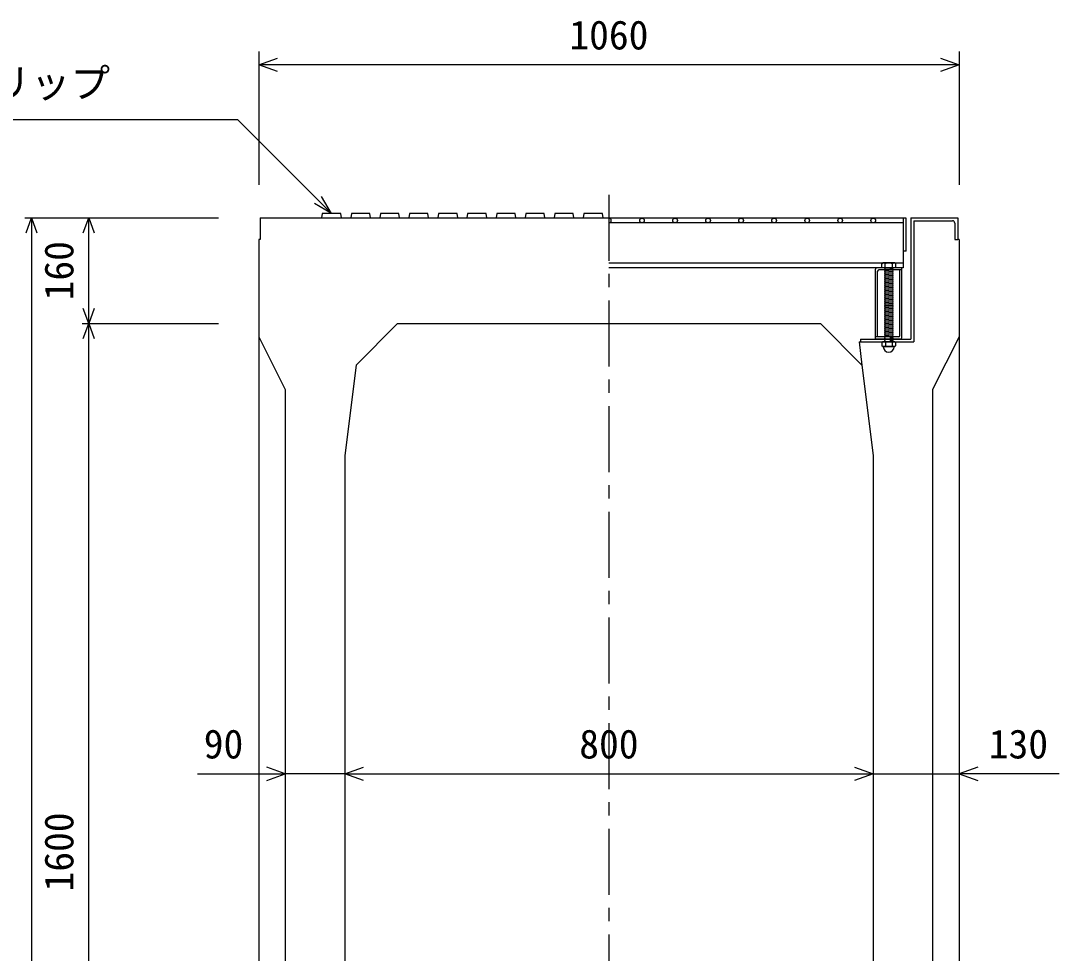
# Model space of a CAD drawing. Units: millimetres, scale not verified. Extents: x -16800 to 16800, y -5940 to 5940.
# Drawn here: x 11110 to 12682, y -1525 to -113 of the extents above; entities that cross this region are included whole.
import ezdxf
from ezdxf.enums import TextEntityAlignment as Align

# ---------------------------------------------------------------- set-up
doc = ezdxf.new("R2010")
doc.units = ezdxf.units.MM
doc.header["$LTSCALE"] = 20
doc.linetypes.add('CHAIN1', pattern=[8, 5, -1, 1, -1])
doc.linetypes.add('DOTTED', pattern=[1.75, 0.25, -1.5])
for name, color, linetype, lineweight in [('0-0_DIM', 7, 'Continuous', 25), ('0-2_HATCH', 6, 'Continuous', 25), ('0-5_OUTLINE', 3, 'Continuous', 25)]:
    doc.layers.add(name, color=color, linetype=linetype, lineweight=lineweight)
doc.styles.add('ＭＳ ゴシック', font='')
doc.styles.get('ＭＳ ゴシック').set_extended_font_data('MS Gothic')

msp = doc.modelspace()

# ---------------------------------------------------------------- linework, layer by layer
at = {"layer": '0-0_DIM'}
for p, q in [((11470, -159.92), (11470, -361.66)), ((12530, -159.92), (12530, -361.66)), ((12530, -179.92), (11470, -179.92)), ((10880.9, -262.95), (11437.79, -262.95)), ((11580, -405.16), (11437.79, -262.95)), ((11580, -405.16), (11554.02, -390.16)), ((11580, -405.16), (11565, -379.18)), ((11115.8, -411.66), (11409.13, -411.66)), ((11125.8, -411.66), (11125.8, -2221.66)), ((11212.46, -571.66), (11212.46, -411.66)), ((11202.46, -571.66), (11409.13, -571.66)), ((11212.46, -2171.66), (11212.46, -571.66)), ((11377.17, -1253.5), (11510, -1253.5)), ((11600, -1253.5), (11510, -1253.5)), ((11600, -1253.5), (12400, -1253.5)), ((12400, -1253.5), (12530, -1253.5)), ((12681.6, -1253.5), (12530, -1253.5))]:
    msp.add_line(p, q, dxfattribs=at)
at = {"layer": '0-0_DIM', "linetype": 'CHAIN1'}
msp.add_line((12000, -376.66), (12000, -2571.66), dxfattribs=at)
at = {"layer": '0-0_DIM'}
for points in [[(11498.23, -190.18), (11470.04, -179.92), (11498.23, -169.66)], [(12501.85, -169.66), (12530.04, -179.92), (12501.85, -190.18)], [(11117.59, -434.21), (11125.8, -411.66), (11134.01, -434.21)], [(11204.26, -434.21), (11212.46, -411.66), (11220.67, -434.21)], [(11220.67, -549.11), (11212.46, -571.66), (11204.26, -549.11)], [(11204.26, -594.21), (11212.46, -571.66), (11220.67, -594.21)], [(11481.81, -1263.76), (11510, -1253.5), (11481.81, -1243.24)], [(11628.19, -1263.76), (11600, -1253.5), (11628.19, -1243.24)], [(12371.81, -1243.24), (12400, -1253.5), (12371.81, -1263.76)], [(12558.19, -1243.24), (12530, -1253.5), (12558.19, -1263.76)]]:
    msp.add_lwpolyline(points, dxfattribs=at)
at = {"layer": '0-2_HATCH'}
for p, q in [((12450, -412.16), (12000, -412.16)), ((12445.5, -419.16), (12000, -419.16)), ((12445.5, -412.16), (12445.5, -487.16)), ((12450, -462.16), (12450, -412.16)), ((12457, -411.66), (12457, -595.16)), ((12461.5, -416.16), (12461.5, -599.66)), ((12461.5, -416.16), (12520, -416.16)), ((12523.5, -419.66), (12523.5, -444.66)), ((12523.5, -444.66), (12528, -444.66)), ((12450, -462.16), (12445.5, -462.16)), ((12414.32, -480.16), (12000, -480.16)), ((12445.5, -487.16), (12000, -487.16)), ((12443.5, -487.16), (12405.5, -487.16)), ((12415, -479.66), (12413, -481.16)), ((12413, -487.16), (12413, -481.16)), ((12434, -487.16), (12413, -487.16)), ((12413.33, -480.89), (12415, -479.66)), ((12432, -479.66), (12415, -479.66)), ((12417, -487.16), (12430, -487.16)), ((12417, -488.16), (12418, -487.16)), ((12418, -487.16), (12418, -481.16)), ((12429, -487.16), (12429, -481.16)), ((12429, -488.16), (12430, -487.16)), ((12433.67, -480.89), (12432, -479.66)), ((12445.5, -480.16), (12432.68, -480.16)), ((12434, -487.16), (12434, -481.16)), ((12443.5, -593.16), (12443.5, -487.16)), ((12403.5, -595.16), (12403.5, -489.16)), ((12406.7, -591.96), (12406.7, -492.36)), ((12443.5, -490.36), (12408.7, -490.36)), ((12418, -489.16), (12417, -488.16)), ((12417, -490.16), (12418, -489.16)), ((12418, -491.16), (12417, -490.16)), ((12417, -492.16), (12418, -491.16)), ((12430, -491.16), (12417, -492.16)), ((12418, -493.16), (12417, -492.16)), ((12417, -494.16), (12418, -493.16)), ((12430, -493.16), (12417, -494.16)), ((12418, -495.16), (12417, -494.16)), ((12417, -496.16), (12418, -495.16)), ((12430, -495.16), (12417, -496.16)), ((12418, -497.16), (12417, -496.16)), ((12417, -498.16), (12418, -497.16)), ((12430, -497.16), (12417, -498.16)), ((12418, -499.16), (12417, -498.16)), ((12430, -499.16), (12417, -500.16)), ((12417, -500.16), (12418, -499.16)), ((12430, -501.16), (12417, -502.16)), ((12418, -503.16), (12417, -502.16)), ((12430, -489.16), (12429, -488.16)), ((12429, -492.16), (12430, -491.16)), ((12430, -493.16), (12429, -492.16)), ((12429, -494.16), (12430, -493.16)), ((12430, -495.16), (12429, -494.16)), ((12429, -496.16), (12430, -495.16)), ((12430, -497.16), (12429, -496.16)), ((12429, -500.16), (12430, -499.16)), ((12430, -501.16), (12429, -500.16)), ((12429, -502.16), (12430, -501.16)), ((12430, -503.16), (12429, -502.16)), ((12440.3, -589.96), (12440.3, -490.36)), ((12430, -503.16), (12417, -504.16)), ((12417, -504.16), (12418, -503.16)), ((12418, -505.16), (12417, -504.16)), ((12430, -505.16), (12417, -506.16)), ((12417, -506.16), (12418, -505.16)), ((12418, -507.16), (12417, -506.16)), ((12430, -507.16), (12417, -508.16)), ((12417, -508.16), (12418, -507.16)), ((12418, -509.16), (12417, -508.16)), ((12430, -509.16), (12417, -510.16)), ((12417, -510.16), (12418, -509.16)), ((12418, -511.16), (12417, -510.16)), ((12430, -511.16), (12417, -512.16)), ((12417, -512.16), (12418, -511.16)), ((12418, -513.16), (12417, -512.16)), ((12430, -513.16), (12417, -514.16)), ((12417, -514.16), (12418, -513.16)), ((12418, -515.16), (12417, -514.16)), ((12430, -515.16), (12417, -516.16)), ((12417, -516.16), (12418, -515.16)), ((12418, -517.16), (12417, -516.16)), ((12430, -517.16), (12417, -518.16)), ((12417, -518.16), (12418, -517.16)), ((12418, -519.16), (12417, -518.16)), ((12429, -504.16), (12430, -503.16)), ((12429, -504.16), (12430, -505.16)), ((12429, -506.16), (12430, -505.16)), ((12429, -506.16), (12430, -507.16)), ((12429, -508.16), (12430, -507.16)), ((12429, -508.16), (12430, -509.16)), ((12429, -510.16), (12430, -509.16)), ((12429, -510.16), (12430, -511.16)), ((12429, -512.16), (12430, -511.16)), ((12429, -512.16), (12430, -513.16)), ((12429, -514.16), (12430, -513.16)), ((12429, -514.16), (12430, -515.16)), ((12429, -516.16), (12430, -515.16)), ((12429, -516.16), (12430, -517.16)), ((12429, -518.16), (12430, -517.16)), ((12429, -518.16), (12430, -519.16)), ((12430, -519.16), (12417, -520.16)), ((12417, -520.16), (12418, -519.16)), ((12418, -521.16), (12417, -520.16)), ((12430, -521.16), (12417, -522.16)), ((12417, -522.16), (12418, -521.16)), ((12418, -523.16), (12417, -522.16)), ((12430, -523.16), (12417, -524.16)), ((12417, -524.16), (12418, -523.16)), ((12418, -525.16), (12417, -524.16)), ((12430, -525.16), (12417, -526.16)), ((12417, -526.16), (12418, -525.16)), ((12418, -527.16), (12417, -526.16)), ((12430, -527.16), (12417, -528.16)), ((12417, -528.16), (12418, -527.16)), ((12418, -529.16), (12417, -528.16)), ((12430, -529.16), (12417, -530.16)), ((12417, -530.16), (12418, -529.16)), ((12418, -531.16), (12417, -530.16)), ((12430, -531.16), (12417, -532.16)), ((12417, -532.16), (12418, -531.16)), ((12418, -533.16), (12417, -532.16)), ((12430.01, -533.17), (12417.01, -534.17)), ((12417.01, -534.17), (12418.01, -533.17)), ((12418.01, -535.17), (12417.01, -534.17)), ((12429, -520.16), (12430, -519.16)), ((12429, -520.16), (12430, -521.16)), ((12429, -522.16), (12430, -521.16)), ((12429, -522.16), (12430, -523.16)), ((12429, -524.16), (12430, -523.16)), ((12429, -524.16), (12430, -525.16)), ((12429, -526.16), (12430, -525.16)), ((12429, -526.16), (12430, -527.16)), ((12429, -528.16), (12430, -527.16)), ((12429, -528.16), (12430, -529.16)), ((12429, -530.16), (12430, -529.16)), ((12429, -530.16), (12430, -531.16)), ((12429, -532.16), (12430, -531.16)), ((12429, -532.16), (12430.01, -533.17)), ((12429.01, -534.17), (12430.01, -533.17)), ((12429.01, -534.17), (12430.01, -535.17)), ((12430.01, -535.17), (12417.01, -536.17)), ((12417.01, -536.17), (12418.01, -535.17)), ((12418.01, -537.17), (12417.01, -536.17)), ((12430.01, -537.17), (12417.01, -538.17)), ((12417.01, -538.17), (12418.01, -537.17)), ((12418.01, -539.17), (12417.01, -538.17)), ((12430.01, -539.17), (12417.01, -540.17)), ((12417.01, -540.17), (12418.01, -539.17)), ((12418.01, -541.17), (12417.01, -540.17)), ((12430.02, -541.17), (12417.01, -542.17)), ((12417.01, -542.17), (12418.01, -541.17)), ((12418.01, -543.17), (12417.01, -542.17)), ((12430.01, -545.17), (12417.01, -546.17)), ((12417.01, -546.17), (12418.01, -545.17)), ((12418.01, -547.17), (12417.01, -546.17)), ((12430.01, -547.17), (12417.01, -548.17)), ((12417.01, -548.17), (12418.01, -547.17)), ((12418.01, -549.17), (12417.01, -548.17)), ((12430.01, -549.17), (12417.01, -550.17)), ((12417.01, -550.17), (12418.01, -549.17)), ((12418.01, -551.17), (12417.01, -550.17)), ((12430.02, -543.18), (12417.02, -544.18)), ((12417.02, -544.18), (12418.02, -543.18)), ((12418.02, -545.18), (12417.02, -544.18)), ((12429.01, -536.17), (12430.01, -535.17)), ((12429.01, -536.17), (12430.01, -537.17)), ((12429.01, -538.17), (12430.01, -537.17)), ((12429.01, -538.17), (12430.01, -539.17)), ((12429.01, -540.17), (12430.01, -539.17)), ((12429.01, -540.17), (12430.02, -541.17)), ((12429.01, -546.17), (12430.01, -545.17)), ((12429.01, -546.17), (12430.01, -547.17)), ((12429.01, -548.17), (12430.01, -547.17)), ((12429.01, -548.17), (12430.01, -549.17)), ((12429.01, -550.17), (12430.01, -549.17)), ((12429.01, -550.17), (12430.02, -551.17)), ((12429.02, -542.17), (12430.02, -541.17)), ((12429.02, -542.17), (12430.02, -543.18)), ((12429.02, -544.18), (12430.02, -543.18)), ((12429.02, -544.18), (12430.02, -545.18)), ((12430.02, -551.17), (12417.02, -552.17)), ((12417.02, -552.17), (12418.02, -551.17)), ((12418.02, -553.17), (12417.02, -552.17)), ((12430.02, -553.17), (12417.02, -554.17)), ((12417.02, -554.17), (12418.02, -553.17)), ((12418.02, -555.17), (12417.02, -554.17)), ((12430.02, -555.18), (12417.02, -556.18)), ((12417.02, -556.18), (12418.02, -555.18)), ((12418.02, -557.18), (12417.02, -556.18)), ((12430.02, -557.18), (12417.02, -558.18)), ((12417.02, -558.18), (12418.02, -557.18)), ((12418.02, -559.18), (12417.02, -558.18)), ((12430.03, -559.18), (12417.03, -560.18)), ((12417.03, -560.18), (12418.03, -559.18)), ((12418.03, -561.18), (12417.03, -560.18)), ((12430.03, -561.18), (12417.03, -562.18)), ((12417.03, -562.18), (12418.03, -561.18)), ((12418.03, -563.18), (12417.03, -562.18)), ((12430.03, -563.18), (12417.03, -564.18)), ((12417.03, -564.18), (12418.03, -563.18)), ((12418.03, -565.18), (12417.03, -564.18)), ((12430.03, -565.19), (12417.03, -566.19)), ((12417.03, -566.19), (12418.03, -565.19)), ((12429.02, -552.17), (12430.02, -551.17)), ((12429.02, -552.17), (12430.02, -553.17)), ((12429.02, -554.17), (12430.02, -553.17)), ((12429.02, -554.17), (12430.02, -555.18)), ((12429.02, -556.18), (12430.02, -555.18)), ((12429.02, -556.18), (12430.02, -557.18)), ((12429.02, -558.18), (12430.02, -557.18)), ((12429.02, -558.18), (12430.03, -559.18)), ((12429.03, -560.18), (12430.03, -559.18)), ((12429.03, -560.18), (12430.03, -561.18)), ((12429.03, -562.18), (12430.03, -561.18)), ((12429.03, -562.18), (12430.03, -563.18)), ((12429.03, -564.18), (12430.03, -563.18)), ((12429.03, -564.18), (12430.03, -565.19)), ((12429.03, -566.19), (12430.03, -565.19)), ((12418.03, -567.19), (12417.03, -566.19)), ((12430.04, -567.19), (12417.04, -568.19)), ((12417.04, -568.19), (12418.04, -567.19)), ((12418.04, -569.19), (12417.04, -568.19)), ((12430.04, -569.19), (12417.04, -570.19)), ((12417.04, -570.19), (12418.04, -569.19)), ((12418.04, -571.19), (12417.04, -570.19)), ((12430.04, -571.19), (12417.04, -572.19)), ((12417.04, -572.19), (12418.04, -571.19)), ((12418.04, -573.19), (12417.04, -572.19)), ((12430.04, -573.19), (12417.04, -574.19)), ((12417.04, -574.19), (12418.04, -573.19)), ((12418.04, -575.19), (12417.04, -574.19)), ((12430.05, -575.2), (12417.04, -576.2)), ((12417.04, -576.2), (12418.04, -575.2)), ((12418.04, -577.2), (12417.04, -576.2)), ((12430.05, -577.2), (12417.05, -578.2)), ((12417.05, -578.2), (12418.05, -577.2)), ((12418.05, -579.2), (12417.05, -578.2)), ((12430.05, -579.2), (12417.05, -580.2)), ((12417.05, -580.2), (12418.05, -579.2)), ((12418.05, -581.2), (12417.05, -580.2)), ((12430.05, -581.2), (12417.05, -582.2)), ((12417.05, -582.2), (12418.05, -581.2)), ((12429.03, -566.19), (12430.04, -567.19)), ((12429.04, -568.19), (12430.04, -567.19)), ((12429.04, -568.19), (12430.04, -569.19)), ((12429.04, -570.19), (12430.04, -569.19)), ((12429.04, -570.19), (12430.04, -571.19)), ((12429.04, -572.19), (12430.04, -571.19)), ((12429.04, -572.19), (12430.04, -573.19)), ((12429.04, -574.19), (12430.04, -573.19)), ((12429.04, -574.19), (12430.05, -575.2)), ((12429.04, -576.2), (12430.05, -575.2)), ((12429.05, -576.2), (12430.05, -577.2)), ((12429.05, -578.2), (12430.05, -577.2)), ((12429.05, -578.2), (12430.05, -579.2)), ((12429.05, -580.2), (12430.05, -579.2)), ((12429.05, -580.2), (12430.05, -581.2)), ((12429.05, -582.2), (12430.05, -581.2)), ((12381, -595.16), (12381, -599.66)), ((12381, -595.16), (12457, -595.16)), ((12438.3, -591.96), (12403.5, -591.96)), ((12441.5, -595.16), (12403.5, -595.16)), ((12418.05, -583.2), (12417.05, -582.2)), ((12430.05, -583.2), (12417.05, -584.2)), ((12417.05, -584.2), (12418.05, -583.2)), ((12418.05, -585.2), (12417.05, -584.2)), ((12430.06, -585.21), (12417.06, -586.21)), ((12417.06, -586.21), (12418.06, -585.21)), ((12418.06, -587.21), (12417.06, -586.21)), ((12430.06, -587.21), (12417.06, -588.21)), ((12417.06, -588.21), (12418.06, -587.21)), ((12418.06, -589.21), (12417.06, -588.21)), ((12430.06, -589.21), (12417.06, -590.21)), ((12417.06, -590.21), (12418.06, -589.21)), ((12418.06, -591.21), (12417.06, -590.21)), ((12430.06, -591.21), (12417.06, -592.21)), ((12417.06, -592.21), (12418.06, -591.21)), ((12418.06, -593.21), (12417.06, -592.21)), ((12417.07, -594.21), (12418.07, -593.21)), ((12418.07, -595.21), (12417.07, -594.21)), ((12417.07, -596.22), (12418.07, -595.22)), ((12418.07, -597.22), (12417.07, -596.22)), ((12417.07, -598.22), (12418.07, -597.22)), ((12429.05, -582.2), (12430.05, -583.2)), ((12429.05, -584.2), (12430.05, -583.2)), ((12429.06, -584.2), (12430.06, -585.21)), ((12429.06, -586.21), (12430.06, -585.21)), ((12429.06, -586.21), (12430.06, -587.21)), ((12429.06, -588.21), (12430.06, -587.21)), ((12429.06, -588.21), (12430.06, -589.21)), ((12429.06, -590.21), (12430.06, -589.21)), ((12429.06, -590.21), (12430.06, -591.21)), ((12429.06, -592.21), (12430.06, -591.21)), ((12429.06, -592.21), (12430.07, -593.22)), ((12429.07, -594.22), (12430.07, -593.22)), ((12429.07, -594.22), (12430.07, -595.22)), ((12429.07, -596.22), (12430.07, -595.22)), ((12429.07, -596.22), (12430.07, -597.22)), ((12429.07, -598.22), (12430.07, -597.22)), ((12378.5, -599.66), (12461.5, -599.66)), ((12378.63, -599.66), (12382.86, -634.52)), ((12414.16, -599.66), (12413.29, -600.31)), ((12413.29, -600.31), (12413.29, -605.49)), ((12414.99, -606.47), (12413.29, -605.49)), ((12432.84, -599.66), (12414.16, -599.66)), ((12414.99, -606.79), (12414.99, -606.47)), ((12432.01, -606.47), (12414.99, -606.47)), ((12432.01, -606.79), (12414.99, -606.79)), ((12418.07, -599.22), (12417.07, -598.22)), ((12417.63, -599.66), (12418.07, -599.22)), ((12418.4, -600.31), (12418.4, -605.49)), ((12428.6, -600.31), (12428.6, -605.49)), ((12429.07, -598.22), (12430.07, -599.22)), ((12429.63, -599.66), (12430.07, -599.22)), ((12432.01, -606.47), (12433.71, -605.49)), ((12432.01, -606.79), (12432.01, -606.47)), ((12432.84, -599.66), (12433.71, -600.31)), ((12433.71, -600.31), (12433.71, -605.49))]:
    msp.add_line(p, q, dxfattribs=at)
at = {"layer": '0-2_HATCH', "linetype": 'DOTTED'}
for p, q in [((12430, -487.16), (12417, -488.16)), ((12430, -489.16), (12417, -490.16)), ((12430.07, -593.21), (12417.07, -594.21)), ((12430.07, -595.22), (12417.07, -596.22)), ((12430.07, -597.22), (12417.07, -598.22)), ((12417.63, -599.66), (12429.63, -599.66)), ((12430.07, -599.22), (12424.34, -599.66))]:
    msp.add_line(p, q, dxfattribs=at)
at = {"layer": '0-2_HATCH'}
for points in [[(11595, -411.66), (11594, -405.16), (11566, -405.16), (11565, -411.66)], [(11639, -411.66), (11638, -405.16), (11610, -405.16), (11609, -411.66)], [(11683, -411.66), (11682, -405.16), (11654, -405.16), (11653, -411.66)], [(11727, -411.66), (11726, -405.16), (11698, -405.16), (11697, -411.66)], [(11771, -411.66), (11770, -405.16), (11742, -405.16), (11741, -411.66)], [(11815, -411.66), (11814, -405.16), (11786, -405.16), (11785, -411.66)], [(11859, -411.66), (11858, -405.16), (11830, -405.16), (11829, -411.66)], [(11903, -411.66), (11902, -405.16), (11874, -405.16), (11873, -411.66)], [(11947, -411.66), (11946, -405.16), (11918, -405.16), (11917, -411.66)], [(11991, -411.66), (11990, -405.16), (11962, -405.16), (11961, -411.66)], [(12417, -502.16), (12418, -501.16), (12417, -500.16)], [(12430, -491.16), (12429, -490.16), (12430, -489.16)], [(12430, -499.16), (12429, -498.16), (12430, -497.16)]]:
    msp.add_lwpolyline(points, dxfattribs=at)
for centre in [(12050, -415.66), (12100, -415.66), (12150, -415.66), (12200, -415.66), (12250, -415.66), (12300, -415.66), (12350, -415.66), (12400, -415.66)]:
    msp.add_circle(centre, 3.5, dxfattribs=at)
for centre, radius, start, end in [((12000, -415.66), 3.5, 270, 90), ((12520, -419.66), 3.5, 0, 90), ((12405.5, -489.16), 2, 90, 180), ((12415.5, -483.79), 3.62, 46.39563, 133.60437), ((12423.5, -495.79), 15.62, 69.39075, 110.60925), ((12431.5, -483.79), 3.62, 46.39563, 133.60437), ((12408.7, -492.36), 2, 90, 180), ((12438.3, -589.96), 2, 270, 0), ((12441.5, -593.16), 2, 270, 0), ((12415.85, -605.01), 5.35, 61.49832, 118.50684), ((12415.85, -600.8), 5.35, 241.49843, 298.50089), ((12423.5, -606.79), 8.19, 180, 359.99995), ((12423.5, -620.08), 20.42, 75.52621, 104.47362), ((12423.5, -585.73), 20.42, 255.52638, 284.47374), ((12431.15, -605.01), 5.35, 61.49231, 118.50169), ((12431.15, -600.8), 5.35, 241.49989, 298.5)]:
    msp.add_arc(centre, radius, start, end, dxfattribs=at)
at = {"layer": '0-5_OUTLINE'}
for p, q in [((11472, -411.66), (12000, -411.66)), ((12457, -411.66), (12528, -411.66)), ((12528, -411.66), (12528, -444.66)), ((11470, -444.66), (11470, -2221.66)), ((12530, -444.66), (12528, -444.66)), ((12530, -444.66), (12530, -2221.66)), ((11617.14, -634.52), (11680, -571.66)), ((11680, -571.66), (12320, -571.66)), ((12382.86, -634.52), (12320, -571.66)), ((11470, -591.66), (11510, -671.66)), ((12530, -591.66), (12490, -671.66)), ((11617.14, -634.52), (11600, -771.66)), ((12382.86, -634.52), (12400, -771.66)), ((11510, -671.66), (11510, -2221.66)), ((12490, -671.66), (12490, -2221.66)), ((11600, -771.66), (11600, -2221.66)), ((12400, -771.66), (12400, -2221.66))]:
    msp.add_line(p, q, dxfattribs=at)
msp.add_lwpolyline([(11472, -411.66), (11472, -444.66), (11470, -444.66)], dxfattribs=at)

# ---------------------------------------------------------------- texts
at = {"layer": '0-0_DIM', "style": 'ＭＳ ゴシック'}
for s, p in [('1060', (11940, -169.92)), ('ノンスリップ', (10884.75, -242.77)), ('90', (11386.57, -1243.5)), ('800', (11955, -1243.5)), ('130', (12574.95, -1243.5))]:
    msp.add_text(s, height=43.99, dxfattribs=at).set_placement(p, align=Align.BOTTOM_LEFT)
for s, p in [('160', (11202.46, -536.66)), ('1600', (11202.46, -1431.66))]:
    msp.add_text(s, height=43.99, rotation=90, dxfattribs=at).set_placement(p, align=Align.BOTTOM_LEFT)

doc.saveas('drawing.dxf')
